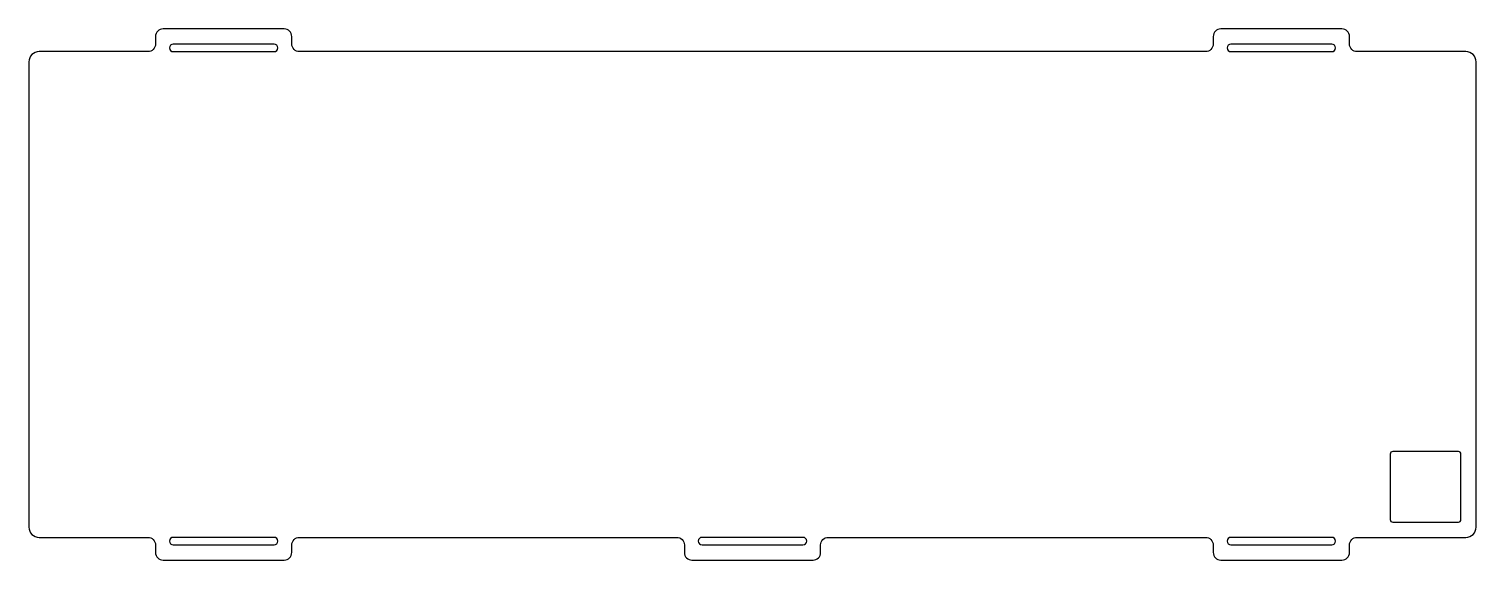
# Model space of a CAD drawing. Header units: millimetres. Extents: x -286 to 0, y -5 to 100.
import ezdxf

# ---------------------------------------------------------------- set-up
doc = ezdxf.new("R2010")
doc.units = ezdxf.units.MM
doc.layers.get('0').update_dxf_attribs({"linetype": 'CONTINUOUS'})

msp = doc.modelspace()

# ---------------------------------------------------------------- linework, layer by layer
for points in [[(0.475, 93.725, 0.4142136), (-1.525, 95.725), (-23.1, 95.725, -0.4142136), (-24.6, 97.225), (-24.6, 98.725, 0.4142136), (-26.1, 100.225), (-50.1, 100.225, 0.4142136), (-51.6, 98.725), (-51.6, 97.225, -0.4142136), (-53.1, 95.725), (-232.65, 95.725, -0.4142136), (-234.15, 97.225), (-234.15, 98.725, 0.4142136), (-235.65, 100.225), (-259.65, 100.225, 0.4142136), (-261.15, 98.725), (-261.15, 97.225, -0.4142136), (-262.65, 95.725), (-284.225, 95.725, 0.4142136), (-286.225, 93.725), (-286.225, 1.525, 0.4142136), (-284.225, -0.475), (-262.65, -0.475, -0.4142136), (-261.15, -1.975), (-261.15, -3.475, 0.4142136), (-259.65, -4.975), (-235.65, -4.975, 0.4142136), (-234.15, -3.475), (-234.15, -1.975, -0.4142136), (-232.65, -0.475), (-157.875, -0.475, -0.4142136), (-156.375, -1.975), (-156.375, -3.475, 0.4142136), (-154.875, -4.975), (-130.875, -4.975, 0.4142136), (-129.375, -3.475), (-129.375, -1.975, -0.4142136), (-127.875, -0.475), (-53.1, -0.475, -0.4142136), (-51.6, -1.975), (-51.6, -3.475, 0.4142136), (-50.1, -4.975), (-26.1, -4.975, 0.4142136), (-24.6, -3.475), (-24.6, -1.975, -0.4142136), (-23.1, -0.475), (-1.525, -0.475, 0.4142136), (0.475, 1.525)], [(-257.65, 97.225, 1), (-257.65, 95.725), (-237.65, 95.725, 1), (-237.65, 97.225)], [(-48.1, 97.225, 1), (-48.1, 95.725), (-28.1, 95.725, 1), (-28.1, 97.225)], [(-2.525, 16.025, 0.4142136), (-3.025, 16.525), (-16.025, 16.525, 0.4142136), (-16.525, 16.025), (-16.525, 3.025, 0.4142136), (-16.025, 2.525), (-3.025, 2.525, 0.4142136), (-2.525, 3.025)], [(-237.65, -1.975, 1), (-237.65, -0.475), (-257.65, -0.475, 1), (-257.65, -1.975)], [(-132.875, -1.975, 1), (-132.875, -0.475), (-152.875, -0.475, 1), (-152.875, -1.975)], [(-28.1, -1.975, 1), (-28.1, -0.475), (-48.1, -0.475, 1), (-48.1, -1.975)]]:
    msp.add_lwpolyline(points, format="xyb", close=True)

doc.saveas('drawing.dxf')
